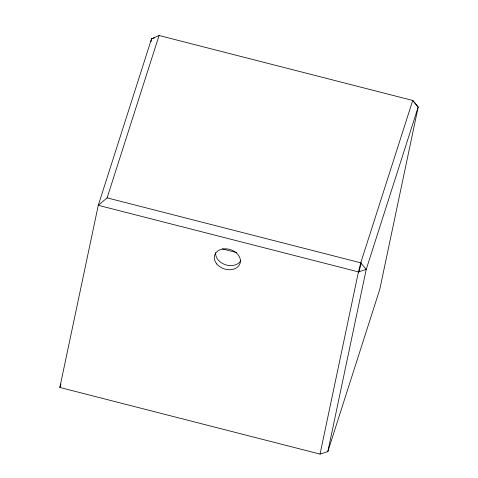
<?xml version="1.0" encoding="UTF-8"?>
<svg xmlns="http://www.w3.org/2000/svg" width="478" height="478" viewBox="0 0 478 478"><rect width="100%" height="100%" fill="white"/><g stroke="black" fill="none" stroke-linecap="round" stroke-linejoin="round"><path stroke-width="0.72" d="M320.045 454.1L358.446 271.904L360.747 262.828L412.735 100.44L418.166 107.072L379.807 289.232L327.818 451.626L320.045 454.1L59.834 387.455L98.277 205.313L151.556 38.784L159.078 35.503L412.89 100.499M150.94 41.7L151.556 38.784L154.37 37.887M358.841 272.143L361.356 262.81M327.818 451.626L366.214 269.431L418.166 107.072L412.741 100.464M107.102 197.868L360.747 262.828L366.214 269.431L358.446 271.904L98.277 205.313L107.102 197.868L159.078 35.503M59.834 387.455L60.939 384.013M222.252 248.883L236.712 252.587M240.619 260.916A13.336 10.134 17.8 0 1 225.347 264.716A13.336 10.134 17.8 0 1 215.686 252.504M216.767 263.97A13.336 10.134 17.8 0 0 239.293 265.045A13.336 10.134 17.8 0 0 226.058 248.823A13.336 10.134 17.8 0 0 216.767 263.97"/></g></svg>
